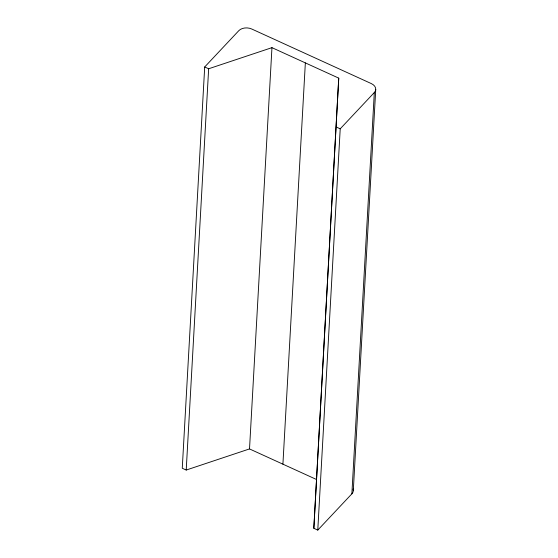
<?xml version="1.0" encoding="UTF-8"?>
<svg xmlns="http://www.w3.org/2000/svg" width="558" height="558" viewBox="0 0 558 558"><rect width="100%" height="100%" fill="white"/><g stroke="black" fill="none" stroke-linecap="round" stroke-linejoin="round"><path stroke-width="0.84" d="M313.833 528.3L338.748 78.134L271.955 47.646L208.65 68.767L204.702 66.967L238.796 30.683A9.423 6.424 3.2 0 1 251.77 29.023L371.314 83.588A9.423 6.424 3.2 0 1 374.313 92.537L351.875 493.823L317.781 530.1L313.833 528.3L338.748 78.134M204.702 66.967L182.264 468.246L186.212 470.045L249.517 448.925L316.316 479.413M186.212 470.045L208.65 68.767M249.517 448.925L271.955 47.646M282.913 464.172L305.352 62.894M317.781 530.1L340.213 128.821L374.313 92.537M353.298 490.677L375.736 89.399M336.265 127.015L340.213 128.821M353.061 489.003A9.423 6.424 3.2 0 1 351.875 493.823"/></g></svg>
